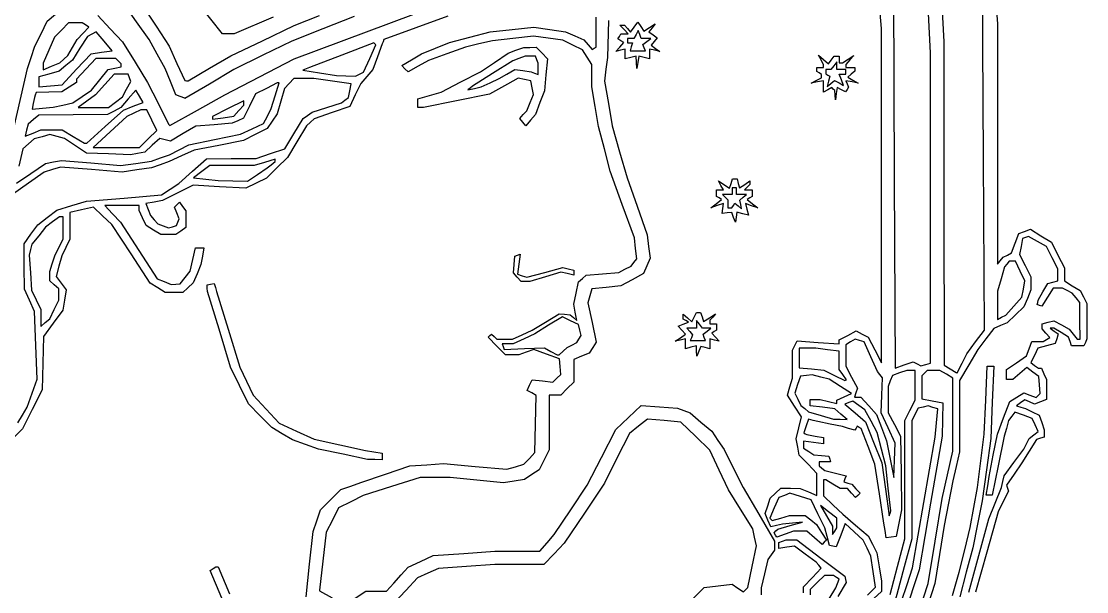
# Model space of a CAD drawing. Extents: x 6 to 570, y 20 to 823.
# Drawn here: x 243.8 to 568.8, y 238.6 to 412.7 of the extents above; entities that cross this region are included whole.
import ezdxf

# ---------------------------------------------------------------- set-up
doc = ezdxf.new("R2010")
doc.units = 0
doc.layers.add('Layer_1', color=7, linetype='CONTINUOUS')

msp = doc.modelspace()

# ---------------------------------------------------------------- linework, layer by layer
at = {"layer": 'Layer_1', "color": 7}
for points in [[(524.616165, 417.722486), (525.303172, 406.497289), (525.306922, 357.161869), (525.310672, 307.826524), (527.18151, 306.666559), (529.052347, 305.506676), (529.209037, 305.490626), (529.207965, 305.486306), (529.363853, 305.470256), (530.81493, 308.361649), (532.266008, 311.252959), (534.967927, 314.871379), (537.66993, 318.489716), (537.359775, 370.997359), (537.049612, 423.504926)], [(509.880259, 422.144816), (510.155869, 364.532876), (510.431479, 306.920944), (513.172212, 307.887979), (513.166785, 307.885384), (515.907435, 308.852426), (517.097205, 308.216036), (518.2869, 307.579646), (519.757433, 307.964531), (521.228115, 308.349416), (521.212065, 355.721996), (521.196015, 403.094659), (520.55481, 415.169741)], [(540.922794, 421.492376), (541.626676, 411.967916), (541.629676, 375.271001), (541.632676, 338.574004), (542.483049, 339.639964), (543.333414, 340.705834), (544.636246, 341.390434), (545.938996, 342.075034), (547.032669, 345.035606), (548.126259, 347.996179), (549.911844, 348.623734), (551.697354, 349.251281), (554.883316, 347.273659), (558.069196, 345.296111), (560.055579, 341.403686), (562.042051, 337.511269), (562.042051, 335.506406), (562.042051, 333.501536), (564.439599, 332.019761), (566.837229, 330.537986), (567.841141, 328.596521), (568.845144, 326.654974), (568.845144, 321.234334), (568.845144, 315.813694), (568.432134, 314.737541), (568.019124, 313.661464), (566.096776, 313.661464), (564.174511, 313.661464), (563.753469, 314.988319), (563.332426, 316.315174), (561.076216, 317.709521), (558.820006, 319.103959), (558.259951, 319.103959), (557.699896, 319.103959), (558.933789, 318.201761), (560.167674, 317.299489), (559.703236, 315.835789), (559.238799, 314.372096), (556.601004, 313.661786), (553.963201, 312.951469), (552.872986, 310.766051), (551.782764, 308.580634), (552.960564, 307.719424), (554.138371, 306.858206), (554.579506, 306.858206), (555.020634, 306.858206), (555.810496, 305.125414), (556.600359, 303.392621), (556.600359, 300.346384), (556.600359, 297.300154), (554.748804, 296.596271), (552.897249, 295.892389), (551.415069, 296.567344), (549.932896, 297.242299), (548.674501, 296.315846), (547.416106, 295.389461), (548.776794, 294.957169), (550.137391, 294.524876), (552.226786, 293.506091), (554.316189, 292.487381), (555.118104, 290.269661), (555.920019, 288.052024), (555.920019, 286.955621), (555.920019, 285.859219), (554.729439, 285.458261), (553.538859, 285.057296), (551.281044, 281.500189), (549.023311, 277.943081), (546.682494, 274.541449), (544.341751, 271.139906), (544.680841, 270.252656), (545.019924, 269.365406), (543.409989, 266.170766), (541.799971, 262.976126), (538.362504, 250.730456), (534.924961, 238.484786)], [(267.130477, 414.463174), (270.909442, 410.479639), (274.6884, 406.496096), (278.507295, 400.300541), (282.326115, 394.104911), (285.521797, 387.714664), (288.717487, 381.324416), (288.90792, 381.112286), (289.098353, 380.900156), (297.503678, 385.596821), (305.908988, 390.293486), (316.453845, 395.800744), (326.998785, 401.308001), (349.108965, 409.546504), (371.219227, 417.785014)], [(345.364447, 414.178759), (335.84007, 410.432501), (326.315685, 406.686326), (317.471565, 402.365306), (308.627445, 398.044204), (301.181932, 393.593576), (293.736337, 389.142874), (293.696137, 389.183074), (293.700608, 389.190041), (293.660408, 389.230241), (292.288313, 389.787079), (290.916218, 390.343916), (289.296158, 394.336294), (287.67618, 398.328671), (285.254932, 402.750776), (282.833678, 407.172791), (278.967533, 412.615369), (275.10147, 418.057864)], [(280.89309, 417.351964), (284.895675, 411.238939), (288.89826, 405.125906), (291.27933, 399.879791), (293.660408, 394.633676), (294.20841, 394.609601), (294.756412, 394.585526), (301.228935, 398.394784), (307.701547, 402.204116), (317.348625, 406.825249), (326.995785, 411.446389), (334.819357, 414.530944)], [(320.59881, 414.027506), (308.758357, 408.876529), (306.992542, 408.881779), (305.22672, 408.887029), (298.083412, 417.869201)], [(502.005068, 237.557074), (504.395385, 240.058601), (503.692298, 244.797611), (502.989218, 249.536539), (501.832305, 251.974586), (500.6754, 254.412551), (497.905013, 256.915436), (495.134633, 259.418329), (493.790505, 255.880826), (492.44637, 252.343316), (491.390137, 252.546611), (490.333912, 252.749899), (489.61878, 255.467974), (488.90364, 258.186049), (486.865995, 262.450579), (484.828342, 266.715109), (481.567575, 267.695081), (478.306717, 268.674979), (476.598195, 268.025726), (474.889665, 267.376489), (473.509215, 264.255769), (472.128765, 261.135049), (472.52169, 260.742124), (472.914607, 260.349206), (475.549118, 261.138266), (478.18362, 261.927326), (480.564135, 261.927326), (482.94465, 261.927326), (484.68861, 260.555471), (486.432495, 259.183699), (487.92801, 256.763974), (489.423525, 254.344249), (488.79678, 253.717504), (488.170028, 253.090759), (485.819168, 255.100279), (483.468225, 257.109806), (481.42728, 257.107556), (479.386335, 257.105306), (476.82744, 256.192181), (474.268545, 255.279064), (473.859547, 255.941164), (473.450557, 256.603264), (474.037927, 257.176181), (474.625305, 257.749091), (478.366987, 258.810296), (482.108745, 259.871509), (479.047327, 259.559741), (475.98591, 259.247981), (474.22194, 258.827734), (472.458045, 258.407494), (471.604785, 260.467324), (470.751607, 262.527146), (471.517365, 264.848201), (472.283122, 267.169256), (473.898278, 268.686626), (475.51344, 270.203996), (478.470638, 270.195971), (481.427918, 270.187946), (483.979103, 269.110984), (486.53028, 268.034104), (486.53028, 271.389289), (486.53028, 274.744474), (483.83439, 277.550374), (481.138493, 280.356274), (480.678877, 282.806531), (480.219262, 285.256789), (481.0035, 288.655121), (481.787737, 292.053379), (479.693115, 295.317521), (477.5985, 298.581671), (478.318455, 301.175276), (479.03841, 303.768881), (479.04216, 308.065556), (479.04591, 312.362224), (479.801227, 313.773289), (480.556537, 315.184354), (486.944692, 314.735186), (493.332772, 314.286019), (493.332772, 314.911151), (493.332772, 315.536299), (495.91995, 316.884769), (498.507127, 318.233314), (500.34213, 317.271821), (502.177132, 316.310404), (504.185212, 312.420401), (506.193375, 308.530391), (506.21745, 359.554009), (506.241525, 410.577634), (505.560937, 418.741414)], [(236.92722, 360.574834), (245.715502, 398.332316), (246.823155, 401.733949), (247.93089, 405.135491), (249.830813, 408.936154), (251.730742, 412.736809), (254.18181, 414.888881)], [(373.939305, 414.344036), (364.1619, 410.765396), (354.384488, 407.186831), (354.15066, 406.506251), (353.916833, 405.825664), (352.479983, 401.903194), (351.043118, 397.980806), (349.225155, 395.857661), (347.407103, 393.734591), (345.70629, 390.255746), (344.00556, 386.776819), (338.59038, 384.882274), (333.175215, 382.987654), (331.98897, 381.914149), (330.802733, 380.840561), (327.889568, 375.985046), (324.976403, 371.129599), (321.768818, 367.975061), (318.561165, 364.820591), (315.416903, 363.298481), (312.272558, 361.776371), (304.22979, 362.256071), (296.187023, 362.735779), (291.523065, 360.368839), (286.8591, 358.001831), (284.334518, 357.566321), (281.81001, 357.130811), (282.510683, 355.287049), (283.211355, 353.443211), (284.354603, 352.173326), (285.497775, 350.903516), (287.118315, 350.284001), (288.738938, 349.664486), (289.94679, 350.047766), (291.154725, 350.431046), (291.538808, 351.431516), (291.922898, 352.431979), (291.236685, 354.237649), (290.55048, 356.043326), (291.30177, 356.783366), (292.053068, 357.522611), (293.027738, 356.202019), (294.002408, 354.881434), (294.002408, 352.328809), (294.002408, 349.776176), (292.490423, 348.717139), (290.978438, 347.658094), (288.658905, 347.658094), (286.33938, 347.658094), (284.120535, 349.029386), (281.901615, 350.400754), (280.808745, 352.703891), (279.715793, 355.007021), (279.715793, 355.754299), (279.715793, 356.501569), (274.475385, 356.501569), (269.234978, 356.501569), (271.643213, 353.950391), (274.051448, 351.399206), (279.649583, 342.789236), (285.247635, 334.179259), (287.371103, 333.299726), (289.494488, 332.420194), (290.898083, 332.523844), (292.301678, 332.627501), (293.820893, 334.526944), (295.34019, 336.426469), (296.1405, 340.001254), (296.94081, 343.576121), (298.22403, 343.576121), (299.507175, 343.576121), (299.05881, 341.024944), (298.609643, 338.473759), (297.411908, 335.688109), (296.214098, 332.902466), (294.640163, 331.436119), (293.066228, 329.969771), (290.383508, 329.969771), (287.700713, 329.969771), (285.424335, 331.376659), (283.147958, 332.783546), (277.279673, 341.751484), (271.411478, 350.719429), (268.59666, 353.342126), (265.78176, 355.964824), (262.204245, 355.164514), (258.62673, 354.364204), (258.62673, 350.304011), (258.62673, 346.243819), (257.373068, 343.719709), (256.119338, 341.195614), (255.26238, 338.030861), (254.405423, 334.866191), (255.92151, 332.815444), (257.437673, 330.764771), (256.973235, 327.669206), (256.508805, 324.573641), (253.560285, 320.568326), (250.611675, 316.562936), (250.366605, 308.417959), (250.12233, 300.272899), (247.157415, 294.290119), (244.192583, 288.307421), (241.283595, 285.497981)], [(330.689677, 237.103526), (331.754182, 247.073704), (332.81877, 257.043964), (333.933652, 260.315906), (335.048542, 263.587924), (338.166285, 266.693216), (341.284027, 269.798426), (344.345445, 270.894266), (347.406862, 271.990189), (354.890302, 274.517344), (362.373742, 277.044499), (367.476105, 277.390819), (372.578467, 277.737131), (382.264597, 276.869171), (391.950727, 276.001204), (394.551, 276.780626), (397.15128, 277.560041), (398.811352, 279.324979), (400.471432, 281.089909), (400.694812, 289.829006), (400.918192, 298.568029), (399.525045, 299.313701), (398.131815, 300.059366), (398.8815, 301.704574), (399.631192, 303.349706), (402.814905, 302.972854), (405.998535, 302.596001), (407.183167, 303.780634), (408.367882, 304.965349), (408.16218, 307.361929), (407.955675, 309.758516), (404.037217, 311.153269), (400.118767, 312.548104), (397.86609, 311.733491), (395.61342, 310.919284), (393.588225, 310.919284), (391.563592, 310.919284), (388.91856, 313.628036), (386.273527, 316.336789), (386.75082, 316.814074), (387.228112, 317.291366), (388.033155, 316.486324), (388.838205, 315.681274), (391.253272, 315.697324), (393.668415, 315.713374), (396.659842, 317.070596), (399.65136, 318.427909), (403.77672, 320.933929), (407.90208, 323.439956), (409.560547, 323.302549), (411.219015, 323.165149), (412.244955, 322.315504), (413.270805, 321.465941), (412.81119, 323.922544), (412.351582, 326.379236), (413.0868, 329.807779), (413.822025, 333.236404), (414.970658, 334.234061), (416.119372, 335.231794), (421.104015, 335.672119), (426.088665, 336.112451), (427.95669, 337.078444), (429.824715, 338.044436), (430.718955, 339.121886), (431.613112, 340.199321), (431.230643, 343.426586), (430.848165, 346.653934), (427.15518, 356.850784), (423.462278, 367.047551), (421.685445, 373.850726), (419.90862, 380.653909), (418.864125, 386.695744), (417.819623, 392.737586), (417.819623, 396.139856), (417.819623, 399.542126), (416.43339, 401.785159), (415.047075, 404.028191), (412.03869, 405.484571), (409.030305, 406.940876), (404.543918, 407.576456), (400.05762, 408.212044), (393.801638, 407.504141), (387.54558, 406.796239), (383.420948, 405.840371), (379.296308, 404.884421), (373.671653, 402.831664), (368.046923, 400.778906), (364.91616, 399.029074), (361.785323, 397.279249), (360.815228, 398.249261), (359.845215, 399.219356), (362.885903, 401.001319), (365.926673, 402.783371), (370.178985, 404.511266), (374.431388, 406.239154), (380.64831, 407.892401), (386.865323, 409.545649), (393.508995, 410.233466), (400.152758, 410.921276), (405.00201, 410.233466), (409.851338, 409.545649), (412.644945, 408.295211), (415.438545, 407.044766), (416.720003, 405.601399), (418.00146, 404.158039), (418.590443, 404.522036), (419.180228, 404.886026), (419.180228, 414.030101)], [(422.994353, 413.009246), (422.598218, 401.733514), (422.179583, 398.121679), (421.760145, 394.509851), (422.900903, 387.687394), (424.041743, 380.864929), (426.3219, 372.930716), (428.60205, 364.996504), (431.66982, 356.272429), (434.7375, 347.548354), (435.182655, 343.984339), (435.627803, 340.420234), (434.648228, 338.075876), (433.668735, 335.731601), (430.20114, 333.844294), (426.73362, 331.956979), (422.279055, 331.540759), (417.82458, 331.124531), (417.22515, 328.952779), (416.62572, 326.781019), (417.922522, 320.800729), (419.219407, 314.820514), (418.124212, 313.149034), (417.02901, 311.477546), (414.700807, 310.504804), (412.372597, 309.531979), (412.372597, 306.087206), (412.372597, 302.642426), (410.383965, 300.653869), (408.395415, 298.665236), (406.64229, 298.665236), (404.889165, 298.665236), (404.889165, 290.305474), (404.889165, 281.945636), (403.358452, 278.915636), (401.827748, 275.885636), (399.56688, 274.383694), (397.306005, 272.881669), (394.124385, 272.397146), (390.942683, 271.912624), (382.778903, 272.708914), (374.615123, 273.505204), (370.03071, 273.499954), (365.446298, 273.494704), (356.764567, 270.737096), (348.082837, 267.979414), (344.34108, 266.092421), (340.599398, 264.205429), (338.726798, 260.516224), (336.854265, 256.827011), (335.83548, 247.987069), (334.816695, 239.147126), (334.816695, 239.037851), (334.816695, 238.928569), (338.612453, 236.786381)], [(242.7726, 290.158699), (244.159882, 292.539776), (245.547165, 294.920929), (247.0884, 299.208281), (248.629635, 303.495634), (248.223855, 313.835021), (247.818075, 324.174416), (246.27387, 327.576049), (244.729657, 330.977591), (244.705582, 337.887401), (244.681507, 344.797204), (246.739725, 347.730536), (248.79795, 350.663876), (251.717227, 352.890514), (254.636497, 355.117069), (259.183387, 356.470601), (263.730352, 357.824134), (275.167357, 358.794791), (286.604362, 359.765441), (289.226175, 361.500491), (291.848062, 363.235534), (296.073465, 367.005739), (300.298867, 370.776019), (307.86651, 370.832269), (315.434235, 370.888519), (319.809735, 372.359846), (324.185152, 373.831174), (326.977387, 378.427324), (329.769705, 383.023466), (331.149915, 383.990179), (332.5302, 384.956981), (336.98991, 386.397694), (341.449537, 387.838489), (342.549315, 388.658486), (343.649017, 389.478394), (344.05479, 391.545056), (344.46057, 393.611629), (338.756535, 394.436366), (333.05241, 395.261021), (329.974845, 395.261021), (326.89728, 395.261021), (325.476487, 393.730309), (324.055785, 392.199604), (322.943392, 388.338761), (321.83091, 384.477919), (320.317642, 382.232321), (318.804367, 379.986716), (315.198082, 378.184819), (311.591797, 376.382839), (304.050427, 374.880334), (296.509057, 373.377746), (292.705822, 371.668819), (288.902595, 369.959809), (286.195447, 368.979274), (283.488225, 367.998731), (279.05214, 367.357526), (274.61598, 366.716314), (265.197345, 367.470821), (255.778702, 368.225329), (253.283445, 367.478051), (250.788195, 366.730781), (245.942632, 363.316856), (241.096995, 359.902939)], [(242.28615, 363.294949), (246.712027, 366.325031), (251.137905, 369.355106), (253.583265, 369.813919), (256.028617, 370.272731), (265.058835, 369.494119), (274.08897, 368.716309), (278.789093, 369.383231), (283.489208, 370.049351), (286.2612, 371.027396), (289.033268, 372.005441), (291.956805, 373.496936), (294.880335, 374.988356), (302.77566, 376.657189), (310.670985, 378.326021), (314.19426, 379.934996), (317.717543, 381.543971), (318.896393, 383.814724), (320.07516, 386.085551), (321.26349, 389.997416), (322.451812, 393.909206), (322.151295, 393.909206), (321.850777, 393.909206), (318.573053, 392.248241), (315.29541, 390.587366), (313.420552, 386.881759), (311.545695, 383.176241), (309.822945, 382.391201), (308.100112, 381.606161), (302.59623, 381.181901), (297.092348, 380.757641), (293.190045, 378.470576), (289.287742, 376.183436), (287.659807, 376.592426), (286.031873, 377.000614), (283.746255, 374.913064), (281.46072, 372.825514), (279.282615, 372.417326), (277.10451, 372.008336), (270.416798, 372.260644), (263.729093, 372.512951), (260.35092, 374.715806), (256.972838, 376.918736), (254.738325, 377.535844), (252.503895, 378.152944), (250.12386, 377.495666), (247.743908, 376.838389), (245.992552, 375.331939), (244.241197, 373.825504), (243.017272, 368.560429)], [(532.904408, 238.471991), (535.971128, 249.697189), (539.037765, 260.922386), (540.951113, 265.684616), (542.864378, 270.446846), (543.260513, 272.230826), (543.656647, 274.014881), (546.642938, 278.071466), (549.62931, 282.128126), (550.473165, 283.770926), (551.317027, 285.413726), (552.684135, 286.502096), (554.05125, 287.590466), (553.11474, 289.536836), (552.178237, 291.483281), (549.539632, 292.485919), (546.90111, 293.488556), (545.961712, 292.203799), (545.022315, 290.919131), (544.330485, 288.506561), (543.638655, 286.094066), (541.829205, 277.079921), (540.019755, 268.065694), (539.11788, 268.065694), (538.21593, 268.065694), (538.645005, 270.957086), (539.074087, 273.848396), (540.33489, 280.311364), (541.595617, 286.774406), (543.48534, 291.753911), (545.37498, 296.733416), (547.513552, 298.057541), (549.652125, 299.381659), (551.536147, 298.665724), (553.420163, 297.948986), (554.03646, 298.565284), (554.652765, 299.181581), (554.436615, 301.754779), (554.220473, 304.328059), (552.39519, 305.684966), (550.569833, 307.041956), (548.431177, 305.242384), (546.29244, 303.442736), (545.324198, 303.442736), (544.355873, 303.442736), (544.357372, 304.973449), (544.358872, 306.504154), (547.41531, 308.545099), (550.471665, 310.586044), (551.292217, 312.797096), (552.112695, 315.008066), (553.846935, 315.016091), (555.581093, 315.024116), (556.574565, 315.652466), (557.567963, 316.280824), (556.404465, 317.566459), (555.240968, 318.852094), (555.240968, 319.636331), (555.240968, 320.420569), (557.044305, 320.872946), (558.84765, 321.325331), (561.186705, 320.065654), (563.525835, 318.805969), (564.753772, 317.244971), (565.981635, 315.683884), (566.393843, 315.683884), (566.80605, 315.683884), (566.79, 321.296486), (566.77395, 326.909081), (565.598558, 328.360166), (564.423165, 329.811244), (562.93713, 330.571376), (561.451178, 331.331509), (560.05434, 331.331509), (558.657495, 331.331509), (556.9116, 328.565786), (555.16563, 325.800064), (554.470583, 326.031476), (553.775535, 326.262889), (553.9041, 326.925799), (554.032665, 327.588701), (555.485835, 330.157961), (556.938923, 332.727146), (558.469635, 333.123281), (560.00034, 333.519416), (560.00034, 335.353054), (560.00034, 337.186609), (558.301778, 340.595306), (556.603133, 344.003921), (553.848743, 345.551989), (551.094428, 347.100056), (550.19079, 346.752934), (549.287145, 346.406614), (548.83557, 343.999106), (548.383988, 341.591516), (550.110353, 338.184664), (551.836718, 334.777811), (551.836718, 332.797369), (551.836718, 330.816851), (550.740398, 328.182589), (549.64407, 325.548319), (547.101645, 323.122324), (544.559145, 320.696336), (542.527605, 319.854889), (540.496058, 319.013359), (538.053915, 315.811001), (535.611773, 312.608651), (532.839218, 307.864091), (530.06667, 303.119539), (530.058645, 292.223704), (530.05062, 281.327876), (529.004595, 276.905854), (527.958495, 272.483756), (526.682258, 265.680656), (525.406028, 258.877481), (523.959045, 249.999049), (522.51198, 241.120616), (519.566513, 231.970676)], [(508.8759, 237.788006), (511.122787, 246.291994), (513.36975, 254.795906), (513.3858, 272.824279), (513.40185, 290.852576), (514.932562, 293.958746), (516.463267, 297.064841), (516.463267, 301.612286), (516.463267, 306.159656), (515.201655, 306.159656), (513.942615, 306.159656), (511.751572, 305.395511), (509.560455, 304.631366), (508.928887, 302.969756), (508.29732, 301.308161), (508.29732, 297.247961), (508.29732, 293.187769), (510.160687, 289.638694), (512.024047, 286.089701), (512.207257, 274.864504), (512.39046, 263.639306), (511.534222, 259.557416), (510.678075, 255.475526), (509.186092, 255.263396), (507.694192, 255.051266), (507.311722, 257.304499), (506.929245, 259.557821), (505.59186, 268.542956), (504.254482, 277.528099), (502.149255, 282.987064), (500.044027, 288.446029), (499.455045, 288.810019), (498.866062, 289.174016), (498.475553, 288.543251), (498.085043, 287.911684), (496.217175, 288.483791), (494.349225, 289.055899), (490.607468, 289.806386), (486.865793, 290.556874), (485.423385, 290.936944), (483.980985, 291.317006), (483.252998, 289.228654), (482.525003, 287.140301), (482.994263, 286.874336), (483.463523, 286.608371), (486.0147, 286.147954), (488.565878, 285.687536), (488.565878, 284.710939), (488.565878, 283.734259), (485.50446, 284.153696), (482.44305, 284.573134), (482.44305, 283.538441), (482.44305, 282.503741), (484.042538, 281.455631), (485.642108, 280.407596), (487.902008, 280.186631), (490.161833, 279.965659), (490.440653, 279.115211), (490.71948, 278.264846), (488.96202, 278.264846), (487.204553, 278.264846), (487.204553, 277.667831), (487.204553, 277.070809), (488.064, 276.357289), (488.923448, 275.643761), (492.183975, 274.822721), (495.444585, 274.001681), (495.101483, 273.106399), (494.757578, 272.211109), (495.993713, 271.818994), (497.22993, 271.426879), (498.460125, 270.067556), (499.690313, 268.708241), (499.009733, 268.027661), (498.329153, 267.347074), (497.083208, 268.723826), (495.837345, 270.100504), (494.752193, 270.103504), (493.667115, 270.106504), (491.439675, 271.464611), (489.212153, 272.822644), (488.888333, 272.822644), (488.564513, 272.822644), (488.564513, 270.352054), (488.564513, 267.881389), (491.500665, 265.079591), (494.436728, 262.277786), (498.318143, 258.991061), (502.199475, 255.704419), (503.517728, 253.120534), (504.835905, 250.536566), (505.538985, 246.202459), (506.242073, 241.868336), (506.247323, 240.302921), (506.252573, 238.737581), (503.915363, 236.561239)], [(517.704998, 232.685411), (520.506795, 241.189399), (522.608888, 254.115326), (524.71098, 267.041336), (526.370092, 274.305581), (528.029205, 281.569811), (528.029205, 292.697861), (528.029205, 303.825514), (526.053337, 304.992709), (524.077485, 306.159821), (522.10749, 306.159821), (520.137495, 306.159821), (519.321195, 305.343446), (518.50482, 304.527064), (518.50482, 301.035439), (518.50482, 297.543821), (521.736262, 296.919484), (524.967787, 296.295146), (524.851275, 291.192784), (524.734762, 286.090421), (521.217427, 265.680971), (517.700092, 245.271521), (515.91555, 239.828951), (514.131015, 234.386456)], [(527.926508, 237.451519), (529.983045, 244.594826), (531.659108, 251.398001), (533.335178, 258.201176), (534.408038, 264.324011), (535.480898, 270.446846), (536.545245, 278.610626), (537.609668, 286.774406), (538.025895, 297.149156), (538.442115, 307.523989), (539.463638, 307.523989), (540.48507, 307.523989), (540.037508, 296.468899), (539.589945, 285.413726), (538.282215, 275.889341), (536.974485, 266.364956), (535.534253, 259.221649), (534.094103, 252.078341), (532.113743, 244.594826), (530.133465, 237.111386)], [(345.645195, 236.721454), (348.882262, 238.798639), (352.037692, 238.798639), (355.193122, 238.798639), (357.420645, 241.300729), (359.648167, 243.802811), (360.744975, 244.948714), (361.841782, 246.094616), (365.62725, 247.885421), (369.412717, 249.676234), (378.817057, 250.354406), (388.221397, 251.032579), (395.115772, 251.038579), (402.010065, 251.044579), (404.205285, 253.595756), (406.400587, 256.146941), (411.41175, 263.630374), (416.422995, 271.113889), (420.782258, 279.617801), (425.141527, 288.121714), (429.02334, 291.790114), (432.905152, 295.458424), (438.464955, 295.066309), (444.024765, 294.674194), (445.937948, 293.947001), (447.851212, 293.219816), (451.156583, 290.432644), (454.461945, 287.645546), (456.340418, 284.822614), (458.21889, 281.999764), (461.119928, 276.217136), (464.020883, 270.434434), (468.799185, 262.270654), (473.577488, 254.106874), (473.593538, 252.727549), (473.601563, 251.348224), (472.588478, 249.901886), (471.575483, 248.455549), (470.557583, 244.137904), (469.539758, 239.820266), (469.531733, 237.684101)], [(448.880152, 236.693044), (452.176597, 239.966674), (456.40497, 240.433519), (460.633425, 240.900364), (462.392655, 239.747719), (464.151967, 238.594984), (464.82933, 239.272354), (465.5067, 239.949724), (466.80945, 246.308471), (468.1122, 252.667219), (467.532862, 255.247646), (466.953525, 257.827999), (463.24905, 263.790049), (459.544492, 269.752099), (456.71754, 275.786464), (453.890595, 281.820754), (449.45748, 286.103681), (445.024455, 290.386609), (439.952865, 290.861494), (434.881357, 291.336371), (432.09627, 289.130546), (429.31119, 286.924721), (425.52258, 279.370489), (421.733977, 271.816264), (415.579005, 262.620041), (409.424025, 253.423819), (406.33521, 250.192376), (403.246477, 246.960851), (395.737402, 246.936776), (388.228335, 246.912626), (379.633867, 246.324454), (371.039317, 245.736274), (367.859947, 244.329949), (364.680652, 242.923549), (361.080067, 239.054989), (357.479407, 235.186436)], [(482.445503, 238.257746), (482.445825, 240.099979), (485.162528, 242.955776), (487.879155, 245.811649), (487.113398, 246.734419), (486.34764, 247.657181), (483.001538, 250.113461), (479.655435, 252.569749), (477.308985, 252.188884), (474.962543, 251.808011), (474.962543, 252.712939), (474.962543, 253.617866), (476.03862, 254.030876), (477.11478, 254.443886), (478.782728, 254.443886), (480.4506, 254.443886), (487.741193, 248.898619), (495.031868, 243.353276), (495.25926, 242.398054), (495.48666, 241.442749), (492.934748, 237.228356)], [(304.928618, 236.699231), (301.395368, 245.135081), (302.290973, 245.703176), (303.186578, 246.271264), (303.52647, 246.269764), (303.866363, 246.268264), (307.267988, 237.972784)], [(490.264418, 236.425369), (492.305363, 239.826911), (492.837293, 241.134244), (493.36842, 242.441569), (492.496763, 242.994394), (491.625105, 243.547219), (490.22352, 243.555244), (488.822018, 243.563269), (486.65187, 241.441646), (484.481798, 239.319949), (484.481798, 237.678034)]]:
    msp.add_lwpolyline(points, dxfattribs=at)
for points in [[(252.989055, 399.028841), (255.515332, 400.084421), (256.752758, 401.204291), (257.9901, 402.324079), (259.437075, 404.749991), (260.884058, 407.175829), (262.634693, 409.078886), (264.38532, 410.981951), (263.376742, 411.619939), (262.36824, 412.257941), (260.290658, 412.265966), (258.213075, 412.273991), (256.074097, 410.063021), (253.934963, 407.851969), (252.198878, 403.920739), (250.462703, 399.989509), (250.462703, 398.979319), (250.462703, 397.969054)], [(431.91066, 400.203349), (431.627018, 398.330899), (431.524972, 400.214756), (431.42292, 402.098614), (429.722107, 401.671946), (428.021377, 401.245271), (428.021377, 402.758944), (428.021377, 404.272699), (426.598095, 403.900669), (425.17482, 403.528639), (426.400995, 404.883461), (427.627088, 406.238359), (426.716617, 406.800821), (425.806065, 407.363284), (426.273712, 408.119404), (426.741367, 408.875516), (427.827165, 408.875516), (428.91288, 408.875516), (427.68132, 410.244154), (426.450007, 411.604759), (427.152285, 411.604759), (427.854563, 411.604759), (428.745428, 410.531411), (429.63621, 409.457989), (430.790798, 410.988619), (431.945288, 412.519166), (432.827558, 411.106496), (433.709828, 409.693744), (435.45765, 410.807584), (437.20539, 411.921506), (436.254098, 410.721364), (435.30273, 409.521304), (436.568513, 408.595729), (437.834385, 407.670154), (436.908728, 406.554784), (435.98307, 405.439414), (437.27457, 404.474066), (438.56607, 403.508711), (437.035358, 403.894406), (435.504653, 404.280094), (435.504653, 402.766339), (435.504653, 401.252584), (433.849155, 401.668009), (432.19374, 402.083426)], [(431.886555, 403.705414), (434.188965, 403.705414), (433.816132, 404.676311), (433.4433, 405.647126), (434.645685, 406.559524), (435.847995, 407.471921), (434.390085, 407.495996), (432.932175, 407.520071), (432.473362, 408.710651), (432.014557, 409.901149), (431.34603, 408.710651), (430.677495, 407.520071), (429.690855, 407.520071), (428.704207, 407.520071), (428.704207, 406.839491), (428.704207, 406.158911), (429.463537, 406.158911), (430.222867, 406.158911), (429.902257, 404.934341), (429.581655, 403.709771), (431.884065, 403.709771)], [(252.673755, 393.053209), (256.245412, 393.329621), (260.667428, 398.087516), (265.089533, 402.845329), (268.290038, 403.309759), (271.490543, 403.774196), (269.08761, 406.661254), (266.684685, 409.548221), (265.340715, 408.829069), (263.996745, 408.109916), (261.690315, 404.504359), (259.383885, 400.898711), (257.38368, 399.215659), (255.383475, 397.532606), (252.242745, 396.653306), (249.102105, 395.773939), (249.102105, 394.275604), (249.102105, 392.777201)], [(342.86022, 396.051146), (345.796283, 395.950706), (347.00406, 396.596741), (348.21183, 397.242769), (350.082188, 401.410481), (351.952628, 405.578261), (351.67461, 405.856279), (351.396592, 406.134304), (341.578845, 402.390296), (331.761172, 398.646199), (330.7407, 398.212301), (329.720227, 397.778396), (334.82259, 396.963949), (339.924952, 396.149576)], [(399.19335, 382.581956), (397.697115, 380.842496), (396.77973, 381.947816), (395.862352, 383.053226), (396.950805, 384.255934), (398.039167, 385.458566), (399.077085, 387.942574), (400.114905, 390.426574), (399.705915, 392.472829), (399.296925, 394.519076), (397.357868, 394.944941), (395.41881, 395.370806), (393.782918, 394.471669), (392.147025, 393.572606), (389.37825, 392.049289), (386.609483, 390.525971), (376.53324, 388.483504), (366.456915, 386.441111), (365.60655, 386.435111), (364.756178, 386.429111), (364.756178, 387.741499), (364.756178, 389.053811), (368.327835, 390.098876), (371.899485, 391.143851), (377.919315, 394.249219), (383.939212, 397.354594), (388.117447, 400.191986), (392.295758, 403.029461), (394.68342, 403.883689), (397.071172, 404.737916), (398.972948, 404.770016), (400.874723, 404.802191), (402.610163, 403.066751), (404.345528, 401.331386), (403.8594, 396.433759), (403.373272, 391.536049), (402.031305, 387.930971), (400.689345, 384.325894), (399.19311, 382.586426)], [(250.300875, 386.206886), (253.52412, 386.499364), (256.5129, 387.177536), (259.501598, 387.855709), (262.339155, 389.808026), (265.176713, 391.760344), (267.755453, 394.907336), (270.334193, 398.054246), (272.303948, 398.447974), (274.273785, 398.841701), (274.273785, 399.300506), (274.273785, 399.760121), (273.457403, 400.576504), (272.641028, 401.392879), (269.59311, 401.392879), (266.545192, 401.392879), (263.60631, 398.237051), (260.667427, 395.081141), (260.667427, 394.550816), (260.667427, 394.020491), (258.410737, 392.625739), (256.153972, 391.230986), (252.225472, 391.102421), (248.296972, 390.973856), (248.076007, 390.230599), (247.855035, 389.487341), (247.46613, 387.700954), (247.077232, 385.914566)], [(382.10373, 392.245834), (384.144675, 392.715889), (386.865885, 393.978626), (389.58717, 395.241356), (391.96824, 396.653629), (394.3494, 398.065901), (396.841043, 397.691456), (399.33276, 397.317019), (400.412693, 396.902396), (401.492708, 396.487781), (401.492708, 398.205709), (401.492708, 399.923644), (401.079697, 400.999721), (400.666687, 402.075874), (399.082942, 402.075874), (397.499205, 402.075874), (395.618077, 401.360741), (393.736957, 400.645609), (387.580132, 396.809434), (381.423225, 392.973184), (380.742645, 392.373754), (380.062065, 391.774324)], [(492.458505, 390.677119), (492.174863, 388.806521), (492.072817, 390.223849), (491.970765, 391.641184), (491.54088, 392.071069), (491.111002, 392.500954), (489.839828, 391.820366), (488.56866, 391.139786), (488.56866, 392.877401), (488.56866, 394.615099), (486.697815, 394.247884), (484.826895, 393.880676), (486.357607, 394.679374), (487.888312, 395.478079), (487.888312, 396.014029), (487.888312, 396.549979), (487.207733, 396.970219), (486.527153, 397.390459), (486.527153, 398.030869), (486.527153, 398.671271), (487.547625, 398.671271), (488.568098, 398.671271), (488.568098, 399.056156), (488.568098, 399.441049), (487.788675, 400.927076), (487.00926, 402.413029), (488.530328, 401.061431), (490.051395, 399.709826), (490.915343, 400.891406), (491.77929, 402.072904), (492.554685, 402.072904), (493.330088, 402.072904), (493.330088, 401.052431), (493.330088, 400.031959), (493.8588, 400.031959), (494.38752, 400.031959), (496.069613, 401.175529), (497.751705, 402.319016), (496.561125, 400.951826), (495.370628, 399.584636), (495.370628, 399.128239), (495.370628, 398.671834), (496.731233, 398.671834), (498.09183, 398.671834), (498.09183, 398.074819), (498.09183, 397.477804), (497.025323, 396.592646), (495.95889, 395.707564), (497.535555, 394.769771), (499.112303, 393.831986), (497.259623, 394.219279), (495.406868, 394.606579), (495.789345, 393.610294), (496.171823, 392.613926), (495.729885, 391.899596), (495.287948, 391.185266), (494.01372, 391.867451), (492.739575, 392.549644)], [(490.78935, 393.786019), (491.884305, 394.683634), (493.27866, 393.937166), (494.67309, 393.190691), (494.019023, 394.910231), (493.364955, 396.629764), (494.36856, 396.629764), (495.372232, 396.629764), (495.372232, 397.310344), (495.372232, 397.990931), (494.011552, 397.990931), (492.650948, 397.990931), (492.626872, 399.181511), (492.602797, 400.372009), (491.699077, 399.181511), (490.795275, 397.990931), (490.01988, 397.990931), (489.244478, 397.990931), (489.244478, 397.350529), (489.244478, 396.710119), (489.860782, 396.329246), (490.47708, 395.948381), (490.08255, 394.418314), (489.68802, 392.888329), (490.782983, 393.785944)], [(265.773645, 386.426246), (270.40362, 386.426246), (272.528693, 388.047109), (274.653765, 389.667979), (275.931285, 392.040131), (277.208723, 394.412366), (276.782858, 395.521631), (276.356993, 396.630971), (274.254983, 396.630971), (272.15289, 396.630971), (269.301353, 393.469834), (266.449733, 390.308621), (263.796503, 388.367471), (261.14328, 386.426246)], [(263.435565, 375.552431), (263.822857, 375.544406), (269.416732, 380.601214), (275.010615, 385.658014), (277.974405, 386.789936), (280.93827, 387.921859), (279.83592, 389.842511), (278.733645, 391.763254), (276.435577, 389.078524), (274.137502, 386.393719), (272.102422, 385.341349), (270.067267, 384.288971), (259.603162, 384.208624), (249.139147, 384.128269), (247.49136, 382.727494), (245.84358, 381.326629), (245.42736, 379.488491), (245.011132, 377.650361), (247.37517, 378.638126), (249.739132, 379.625899), (252.992512, 379.617874), (256.24581, 379.609849), (259.647442, 377.592124), (263.048985, 375.574324)], [(305.398192, 383.321681), (308.629635, 383.773256), (310.160348, 385.477526), (311.691052, 387.181796), (311.691052, 387.832646), (311.691052, 388.483504), (306.928905, 386.085311), (302.166667, 383.687119), (302.166667, 383.278129), (302.166667, 382.869139)], [(272.823105, 374.209826), (279.876337, 374.177726), (282.51663, 376.818011), (285.156923, 379.458304), (283.627178, 382.598546), (282.09735, 385.738789), (281.179733, 385.741039), (280.262108, 385.743289), (278.118315, 384.709084), (275.974515, 383.674946), (270.872152, 378.956029), (265.76979, 374.237186), (272.823105, 374.205086)], [(308.326388, 364.086416), (312.78537, 363.975529), (315.809903, 365.978471), (318.83436, 367.981406), (320.02494, 368.944751), (321.215512, 369.908171), (321.215512, 370.276991), (321.215512, 370.645804), (318.045945, 369.691946), (314.876452, 368.738006), (308.075527, 368.738006), (301.274602, 368.738006), (298.829325, 366.867169), (296.383965, 364.996324), (300.125722, 364.596971), (303.867487, 364.197626)], [(461.889728, 352.920521), (461.647065, 351.388766), (461.12076, 352.904209), (460.594455, 354.419651), (459.104805, 354.264574), (457.61508, 354.110291), (457.828012, 355.640359), (458.040945, 357.170509), (456.127433, 356.479481), (454.213845, 355.788446), (455.837122, 357.062996), (457.4604, 358.337539), (456.687412, 358.815641), (455.914425, 359.292926), (455.914425, 360.273304), (455.914425, 361.253599), (456.958837, 361.253599), (458.003257, 361.253599), (457.249552, 362.662579), (456.495847, 364.071469), (458.187907, 362.962774), (459.87996, 361.854071), (460.324312, 363.254614), (460.768657, 364.655149), (461.466915, 364.655149), (462.16518, 364.655149), (462.526762, 363.272126), (462.888345, 361.889111), (464.503905, 362.947669), (466.119465, 364.006226), (466.119465, 363.446171), (466.119465, 362.886116), (465.30309, 362.069734), (464.486715, 361.253359), (465.643298, 361.253359), (466.799813, 361.253359), (466.799813, 360.273064), (466.799813, 359.292686), (466.026825, 358.815394), (465.253837, 358.337299), (466.877107, 357.062756), (468.500302, 355.788206), (466.61982, 356.466379), (464.739255, 357.144551), (465.18762, 355.358486), (465.635992, 353.572414), (463.884232, 354.011944), (462.132397, 354.451474), (461.889727, 352.919719)], [(459.956295, 355.811269), (460.596705, 355.811269), (461.03784, 356.524796), (461.478968, 357.238324), (462.517365, 356.376544), (463.555755, 355.514771), (463.282552, 356.853761), (463.009358, 358.192744), (464.05458, 359.021501), (465.099803, 359.850251), (463.56909, 359.874326), (462.038385, 359.898401), (462.038385, 360.918874), (462.038385, 361.939346), (461.357798, 361.939346), (460.677218, 361.939346), (460.677218, 360.918874), (460.677218, 359.898401), (459.180495, 359.898401), (457.683855, 359.898401), (458.500238, 359.082026), (459.316613, 358.265644), (459.316613, 357.041081), (459.316613, 355.816511)], [(251.125853, 320.759726), (252.469342, 321.975536), (253.847138, 324.821689), (255.22494, 327.667849), (255.22494, 329.388589), (255.22494, 331.109246), (253.864335, 332.340649), (252.503647, 333.571961), (252.503647, 334.948954), (252.503647, 336.325871), (253.250925, 338.755316), (253.998202, 341.184686), (255.291795, 343.700591), (256.58538, 346.216496), (256.58538, 349.653319), (256.58538, 353.090224), (256.037377, 353.090224), (255.489375, 353.090224), (253.323885, 351.492581), (251.158395, 349.894939), (249.09447, 347.297801), (247.030545, 344.700656), (246.613515, 343.039376), (246.196485, 341.378014), (246.5637, 336.017719), (246.930908, 330.657349), (248.356515, 327.712519), (249.78204, 324.767696), (249.78204, 322.155851), (249.78204, 319.543924)], [(397.612988, 333.364729), (396.26106, 333.364729), (395.090085, 334.658561), (393.919118, 335.952476), (394.134458, 338.517799), (394.349805, 341.083121), (395.194703, 341.360336), (396.039608, 341.637551), (395.622578, 338.593331), (395.205555, 335.549104), (396.627548, 335.097529), (398.04954, 334.645946), (403.511798, 336.119846), (408.974055, 337.593746), (410.676315, 337.166269), (412.378575, 336.738799), (412.378575, 336.017239), (412.378575, 335.295679), (410.386485, 335.733596), (408.394313, 336.171514), (403.680053, 334.767521), (398.965793, 333.363604)], [(542.886795, 322.416431), (544.13595, 323.084959), (546.59007, 325.801346), (549.044107, 328.517726), (549.514965, 331.028254), (549.98583, 333.538856), (548.54166, 336.511406), (547.09749, 339.483949), (546.151507, 339.483949), (545.205435, 339.483949), (544.511197, 338.633501), (543.816952, 337.783136), (542.727135, 334.087984), (541.637242, 330.392906), (541.637242, 326.070364), (541.637242, 321.747904)], [(351.65958, 278.983999), (349.44861, 279.032224), (341.965095, 280.604471), (334.481655, 282.176809), (330.513787, 283.589636), (326.545838, 285.002554), (323.37048, 286.857724), (320.19504, 288.712894), (316.659705, 292.325284), (313.124295, 295.937599), (310.386773, 301.556944), (307.649257, 307.176371), (304.14438, 318.741701), (300.639577, 330.307024), (300.552795, 331.301464), (300.466013, 332.295821), (301.56861, 332.524826), (302.6712, 332.753831), (303.014302, 331.530311), (303.357405, 330.306784), (306.898208, 318.741461), (310.439003, 307.176131), (312.472395, 302.899061), (314.505787, 298.622081), (318.501135, 294.351041), (322.49649, 290.080001), (327.808733, 287.618336), (333.12105, 285.156664), (340.944622, 283.473769), (348.76827, 281.790956), (351.319455, 281.356249), (353.870632, 280.922351), (353.870632, 279.932651), (353.870632, 278.943034), (351.65958, 278.991259)], [(407.561947, 310.937959), (407.848808, 310.913884), (409.09764, 312.044036), (410.34639, 313.174196), (411.805665, 313.915039), (413.264858, 314.655889), (413.942227, 315.741124), (414.619597, 316.826359), (414.20016, 318.496316), (413.780722, 320.166274), (411.322912, 321.338374), (408.86502, 322.510466), (404.668627, 319.950851), (400.472235, 317.391236), (397.173135, 315.853451), (393.874117, 314.315674), (392.18415, 314.315674), (390.494265, 314.315674), (390.790762, 313.465309), (391.087267, 312.614944), (397.278555, 312.823856), (403.469775, 313.032776), (405.372832, 312.000889), (407.275897, 310.969091), (407.56275, 310.944941)], [(450.473535, 312.047786), (449.878125, 310.569866), (449.837925, 312.113591), (449.797725, 313.657241), (448.096913, 313.230566), (446.3961, 312.803899), (446.3961, 314.317571), (446.3961, 315.831326), (444.865395, 315.460099), (443.334683, 315.088879), (444.884355, 316.156834), (446.434028, 317.224714), (445.30074, 318.477004), (444.167453, 319.729294), (445.73826, 320.310236), (447.30906, 320.891186), (446.51277, 321.383741), (445.71648, 321.876304), (445.71648, 322.621969), (445.71648, 323.367634), (447.02301, 322.185259), (448.329458, 321.002959), (449.087978, 322.419964), (449.846505, 323.837051), (450.457178, 323.837051), (451.067858, 323.837051), (451.496138, 322.488341), (451.92441, 321.139556), (453.753225, 322.273001), (455.581965, 323.406364), (454.731593, 322.465204), (453.881228, 321.524036), (453.881228, 320.980054), (453.881228, 320.436071), (454.9017, 320.436071), (455.922173, 320.436071), (455.922173, 319.455776), (455.922173, 318.475399), (455.197395, 318.027836), (454.472618, 317.580274), (455.599958, 316.334494), (456.72738, 315.088714), (455.30418, 315.460744), (453.880905, 315.833576), (453.880905, 314.314279), (453.880905, 312.794981), (452.47884, 313.161386), (451.076693, 313.527791), (450.481283, 312.049954)], [(450.22605, 315.264041), (452.554095, 315.264041), (452.181262, 316.234939), (451.80843, 317.205754), (453.010815, 318.118151), (454.213207, 319.030549), (452.927572, 319.054624), (451.641937, 319.078699), (450.738217, 320.269279), (449.834415, 321.459859), (449.81034, 320.269279), (449.786265, 319.079186), (448.342335, 319.079186), (446.898405, 319.079186), (447.738165, 318.067309), (448.57785, 317.055514), (448.234747, 316.162481), (447.891637, 315.269366), (450.219765, 315.269366)], [(510.20436, 278.756516), (510.406043, 283.998859), (508.275262, 288.621596), (506.144482, 293.244334), (506.347778, 298.601981), (506.551065, 303.959696), (505.762012, 304.910021), (504.972952, 305.860429), (502.95306, 310.362401), (500.93325, 314.864291), (499.557937, 315.300604), (498.182715, 315.736916), (496.779525, 314.860594), (495.37641, 313.984354), (495.37641, 310.733869), (495.37641, 307.483459), (497.132588, 304.124659), (498.888848, 300.765941), (498.447713, 299.374969), (498.006578, 297.984071), (498.993788, 297.984071), (499.980915, 297.984071), (502.359015, 295.351811), (504.737115, 292.719559), (506.259473, 288.718744), (507.781905, 284.717929), (508.89285, 279.115856), (510.003803, 273.513866)], [(495.27549, 303.198041), (495.514935, 303.339461), (494.425043, 304.895479), (493.33515, 306.451504), (493.33515, 309.266794), (493.33515, 312.082016), (489.763493, 312.511099), (486.191843, 312.940174), (483.640658, 312.946174), (481.08948, 312.952174), (481.08948, 309.985894), (481.08948, 307.019696), (484.89198, 306.626771), (488.69457, 306.234656), (491.865263, 304.646006), (495.035963, 303.057289)], [(493.675357, 291.258431), (495.716302, 291.226331), (493.867642, 292.853944), (492.018975, 294.481474), (488.25504, 294.951536), (484.491105, 295.421599), (484.491105, 296.363726), (484.491105, 297.305771), (486.021817, 297.289721), (487.552522, 297.273671), (490.103707, 296.681479), (492.654885, 296.089279), (492.654885, 296.574604), (492.654885, 297.059929), (494.865937, 298.108931), (497.076907, 299.157851), (493.685805, 301.310486), (490.294702, 303.463196), (487.681245, 304.167086), (485.067712, 304.870969), (483.312742, 304.660444), (481.557847, 304.449919), (480.657667, 301.837189), (479.757562, 299.224541), (480.718815, 297.365591), (481.68015, 295.506724), (482.838742, 294.535751), (483.997342, 293.564854), (487.815915, 292.429639), (491.634412, 291.294506), (493.675357, 291.262331)], [(508.856775, 262.570946), (509.117917, 263.355184), (508.321627, 270.203276), (507.525337, 277.051369), (506.226367, 282.130106), (504.927473, 287.208926), (503.042812, 290.672501), (501.158153, 294.136084), (499.340423, 295.472906), (497.5227, 296.809804), (496.304805, 296.342156), (495.086902, 295.874501), (498.2163, 293.199581), (501.345698, 290.524654), (503.848508, 284.271334), (506.351393, 278.018006), (507.473033, 269.901874), (508.594665, 261.785824)], [(509.967405, 230.973581), (512.329027, 235.735811), (514.02462, 240.838174), (515.720295, 245.940536), (519.185483, 265.897361), (522.65067, 285.854104), (523.050825, 290.143706), (523.451783, 294.433391), (521.950718, 294.909874), (520.449585, 295.386364), (518.91453, 295.000676), (517.379482, 294.615784), (516.412447, 292.728559), (515.445412, 290.841401), (515.445412, 272.813029), (515.445412, 254.784739), (513.19434, 246.280751), (510.943357, 237.776839), (509.568052, 233.097934), (508.192822, 228.419029), (507.899542, 227.315231), (507.606255, 226.211509)], [(491.974545, 257.166296), (492.634237, 258.186769), (492.642263, 259.636721), (492.650288, 261.086681), (490.11558, 263.020031), (487.580955, 264.953306), (489.435323, 261.789034), (491.289683, 258.624769), (491.297708, 257.385334), (491.305733, 256.145824)]]:
    msp.add_lwpolyline(points, close=True, dxfattribs=at)

doc.saveas('drawing.dxf')
